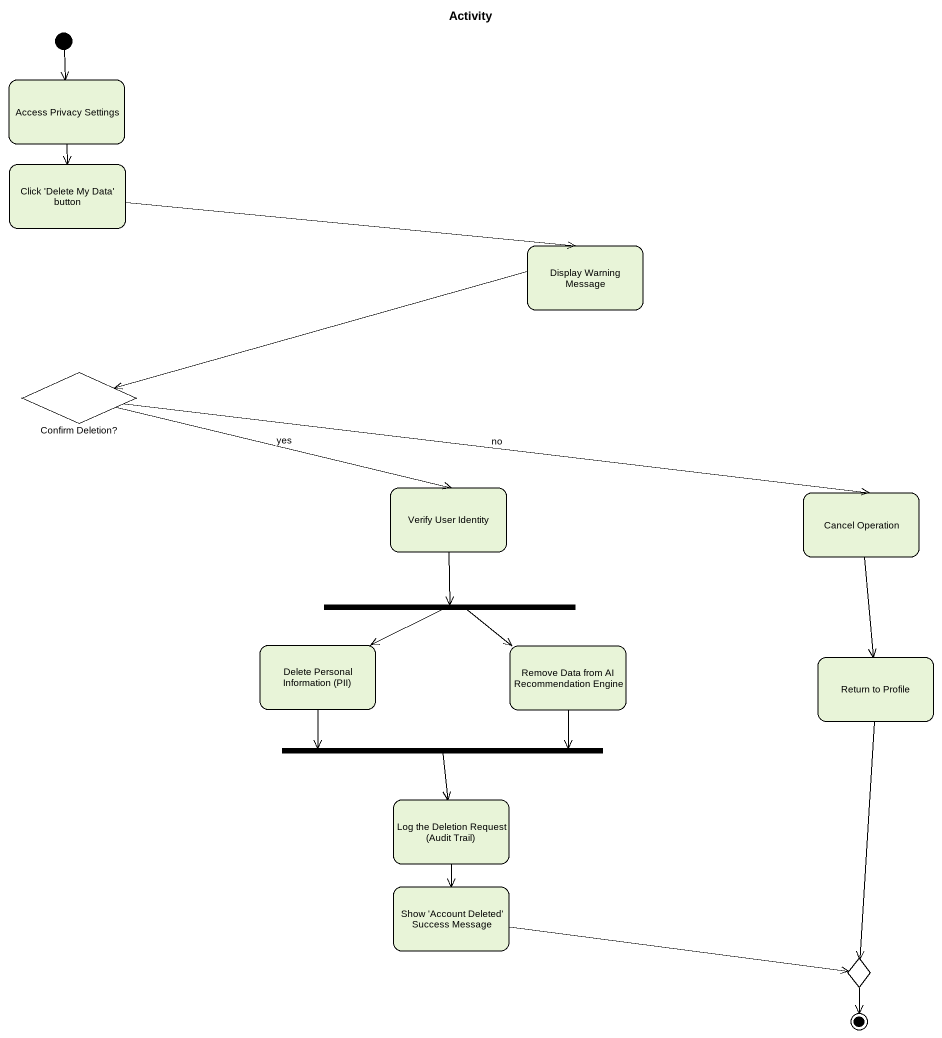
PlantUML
@startuml
title Activity
hide empty description
state "Access Privacy Settings" as Access_Privacy_Settings
state "Click 'Delete My Data' button" as Click_Delete_My_Data_button
state "Display Warning Message" as Display_Warning_Message
state "Confirm Deletion?" as Confirm_Deletion <<choice>>
state "Verify User Identity" as Verify_User_Identity
state "Cancel Operation" as Cancel_Operation
state fork1 <<fork>>
state "Delete Personal Information (PII)" as Delete_Personal_Information
state "Remove Data from AI Recommendation Engine" as Remove_Data_from_AI
state "Return to Profile" as Return_to_Profile
state fork2 <<join>>
state "Log the Deletion Request (Audit Trail)" as Log_the_Deletion_Request
state "Show 'Account Deleted' Success Message" as Show_Account_Deleted
state choice1 <<choice>>
[*] --> Access_Privacy_Settings
Access_Privacy_Settings --> Click_Delete_My_Data_button
Click_Delete_My_Data_button -right-> Display_Warning_Message
Display_Warning_Message -left-> Confirm_Deletion
Confirm_Deletion -right-> Verify_User_Identity : yes
Confirm_Deletion -right-> Cancel_Operation : no
Verify_User_Identity --> fork1
Cancel_Operation --> Return_to_Profile
fork1 -left-> Delete_Personal_Information
fork1 --> Remove_Data_from_AI
Delete_Personal_Information -right-> fork2
Remove_Data_from_AI -left-> fork2
Return_to_Profile --> choice1
fork2 --> Log_the_Deletion_Request
Log_the_Deletion_Request --> Show_Account_Deleted
Show_Account_Deleted -right-> choice1
choice1 --> [*]
@enduml
